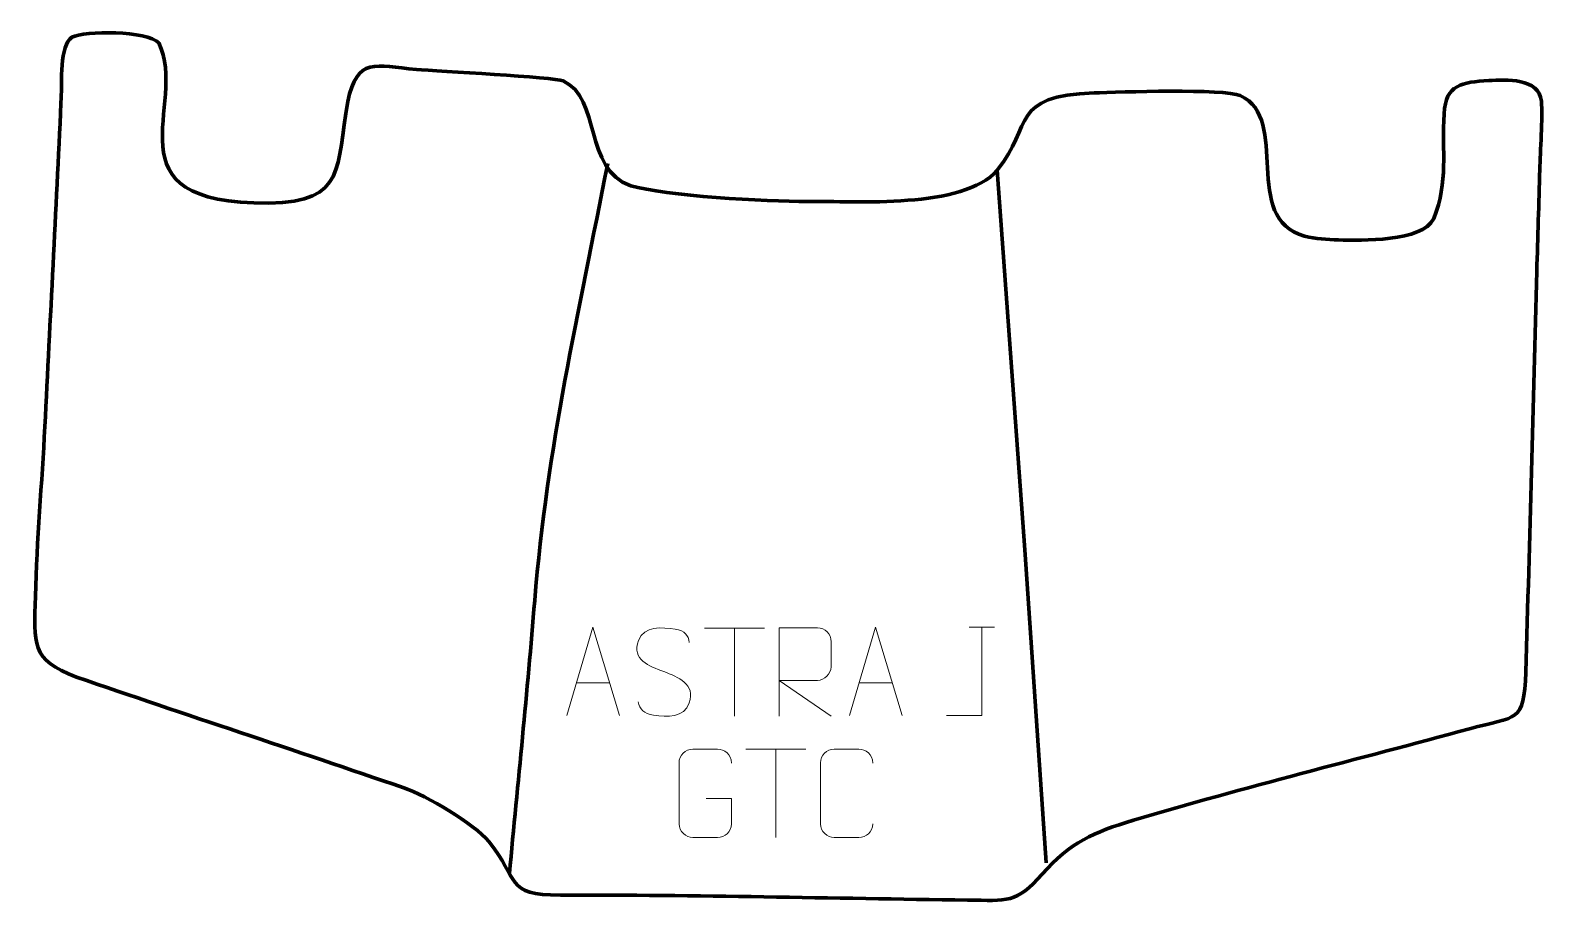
# Model space of a CAD drawing. Header units: millimetres. Extents: x 1069 to 1497, y 331 to 578.
import ezdxf

# ---------------------------------------------------------------- set-up
doc = ezdxf.new("R2010")
doc.units = ezdxf.units.MM
doc.header["$MEASUREMENT"] = 0
doc.layers.add('layer 2', color=7, linetype='Continuous')
doc.layers.add('layer 3', color=7, linetype='Continuous')

msp = doc.modelspace()

# ---------------------------------------------------------------- linework, layer by layer
at = {"layer": 'layer 2', "color": 142, "lineweight": 158}
for points in [[(1232.73, 539.9903), (1224.4458, 497.6322), (1215.5856, 459.7472), (1212.0587, 416.3413), (1212.0587, 416.3413), (1209.9692, 390.6266), (1207.3268, 364.7885), (1204.904, 339.087)], [(1342.939, 538.0531), (1342.939, 538.0531), (1350.8668, 429.3946), (1350.8668, 429.3946), (1350.8668, 429.3946), (1350.8668, 429.3946), (1356.82, 342.0818), (1356.82, 342.0818)]]:
    msp.add_open_spline(points, degree=3, knots=[0, 0, 0, 0, 0.33333333, 0.33333333, 0.33333333, 0.33333333, 1, 1, 1, 1], dxfattribs=at)
at = {"layer": 'layer 3', "color": 242, "lineweight": 158}
msp.add_open_spline([(1078.0943, 558.5404), (1078.2832, 562.5421), (1077.6053, 573.6138), (1081.1221, 575.6688), (1081.1221, 575.6688), (1084.5305, 577.6605), (1102.5687, 577.5015), (1105.6763, 574.0941), (1105.6763, 574.0941), (1114.3481, 556.648), (1089.6628, 528.5799), (1136.8471, 528.7327), (1136.8471, 528.7327), (1158.9006, 529.2181), (1155.8638, 538.943), (1159.1629, 557.4678), (1159.1629, 557.4678), (1161.8745, 570.2867), (1166.9312, 567.5435), (1178.5811, 566.5695), (1178.5811, 566.5695), (1184.4885, 566.1094), (1217.594, 564.4009), (1220.1013, 563.3065), (1220.1013, 563.3065), (1230.948, 558.5718), (1225.7771, 538.2369), (1239.235, 533.6792), (1239.235, 533.6792), (1248.829, 530.8171), (1277.5223, 529.1258), (1289.1561, 529.2489), (1289.1561, 529.2489), (1302.9832, 529.3441), (1333.2894, 527.017), (1342.939, 538.0531), (1342.939, 538.0531), (1353.3349, 550.9622), (1346.3243, 559.022), (1370.352, 559.9554), (1370.352, 559.9554), (1377.3116, 560.1702), (1407.1987, 561.2151), (1411.7048, 559.1669), (1411.7048, 559.1669), (1426.1008, 552.6232), (1411.7317, 524.3671), (1429.9138, 519.4494), (1429.9138, 519.4494), (1433.0895, 518.5904), (1436.2126, 518.47), (1439.4741, 518.3467), (1439.4741, 518.3467), (1445.9683, 518.2378), (1463.0964, 517.6883), (1466.4424, 524.3629), (1466.4424, 524.3629), (1470.6708, 535.0485), (1468.7159, 543.2691), (1469.3542, 554.0413), (1469.3542, 554.0413), (1469.8497, 562.4039), (1474.4489, 562.9423), (1482.0222, 563.4329), (1482.0222, 563.4329), (1486.8518, 563.7457), (1496.3075, 564.1989), (1496.8937, 557.5626), (1496.8937, 557.5626), (1497.2884, 553.0946), (1496.5817, 543.1948), (1496.4536, 538.2666), (1496.4536, 538.2666), (1496.2042, 528.6776), (1495.8693, 519.097), (1495.5994, 509.5108), (1495.5994, 509.5108), (1494.6004, 471.6938), (1493.6457, 433.8473), (1492.4681, 396.0373), (1492.4681, 396.0373), (1492.015, 381.4901), (1489.9579, 383.7358), (1476.5779, 380.0637), (1476.5779, 380.0637), (1445.0467, 371.4296), (1412.7367, 363.5074), (1381.4848, 354.1654), (1381.4848, 354.1654), (1370.1859, 350.7879), (1363.6149, 347.8982), (1355.6657, 338.9524), (1355.6657, 338.9524), (1348.2021, 330.5532), (1345.9769, 331.4724), (1334.5159, 331.6021), (1334.5159, 331.6021), (1296.0813, 332.0635), (1257.776, 333.0835), (1219.324, 333.0061), (1219.324, 333.0061), (1203.3376, 332.9738), (1207.928, 337.3771), (1199.1192, 348.1357), (1199.1192, 348.1357), (1194.9482, 353.2299), (1181.4309, 361.1335), (1175.015, 363.3451), (1175.015, 363.3451), (1144.1893, 373.9246), (1113.2335, 384.1213), (1082.4244, 394.6574), (1082.4244, 394.6574), (1069.3305, 399.6389), (1070.4478, 404.0485), (1070.7922, 417.5295), (1070.7922, 417.5295), (1071.1922, 433.1863), (1072.6499, 449.7376), (1073.4564, 465.5424), (1073.4564, 465.5424), (1075.0128, 496.0403), (1076.5755, 526.5368), (1078.0231, 557.0402), (1078.0231, 557.0402), (1078.0231, 557.0402), (1078.0943, 558.5404), (1078.0943, 558.5404)], degree=3, knots=[0, 0, 0, 0, 0.03030303, 0.03030303, 0.03030303, 0.03030303, 0.06060606, 0.06060606, 0.06060606, 0.06060606, 0.09090909, 0.09090909, 0.09090909, 0.09090909, 0.12121212, 0.12121212, 0.12121212, 0.12121212, 0.15151515, 0.15151515, 0.15151515, 0.15151515, 0.18181818, 0.18181818, 0.18181818, 0.18181818, 0.21212121, 0.21212121, 0.21212121, 0.21212121, 0.24242424, 0.24242424, 0.24242424, 0.24242424, 0.27272727, 0.27272727, 0.27272727, 0.27272727, 0.3030303, 0.3030303, 0.3030303, 0.3030303, 0.33333333, 0.33333333, 0.33333333, 0.33333333, 0.36363636, 0.36363636, 0.36363636, 0.36363636, 0.39393939, 0.39393939, 0.39393939, 0.39393939, 0.42424242, 0.42424242, 0.42424242, 0.42424242, 0.45454545, 0.45454545, 0.45454545, 0.45454545, 0.48484848, 0.48484848, 0.48484848, 0.48484848, 0.51515152, 0.51515152, 0.51515152, 0.51515152, 0.54545455, 0.54545455, 0.54545455, 0.54545455, 0.57575758, 0.57575758, 0.57575758, 0.57575758, 0.60606061, 0.60606061, 0.60606061, 0.60606061, 0.63636364, 0.63636364, 0.63636364, 0.63636364, 0.66666667, 0.66666667, 0.66666667, 0.66666667, 0.6969697, 0.6969697, 0.6969697, 0.6969697, 0.72727273, 0.72727273, 0.72727273, 0.72727273, 0.75757576, 0.75757576, 0.75757576, 0.75757576, 0.78787879, 0.78787879, 0.78787879, 0.78787879, 0.81818182, 0.81818182, 0.81818182, 0.81818182, 0.84848485, 0.84848485, 0.84848485, 0.84848485, 0.87878788, 0.87878788, 0.87878788, 0.87878788, 0.90909091, 0.90909091, 0.90909091, 0.90909091, 0.93939394, 0.93939394, 0.93939394, 0.93939394, 1, 1, 1, 1], dxfattribs=at)
at = {"layer": 'layer 3', "color": 250, "lineweight": 9}
for points, knots in [([(1221.1266, 383.7988), (1221.1266, 383.7988), (1228.4976, 408.7523), (1228.4976, 408.7523), (1228.4976, 408.7523), (1228.4976, 408.7523), (1236.0675, 383.7988), (1236.0675, 383.7988)], [0, 0, 0, 0, 0.33333333, 0.33333333, 0.33333333, 0.33333333, 1, 1, 1, 1]), ([(1248.5971, 396.2756), (1244.3488, 397.746), (1239.4407, 399.5418), (1241.4458, 405.0621), (1241.4458, 405.0621), (1242.9493, 409.202), (1248.1629, 408.8135), (1251.7665, 408.2124), (1251.7665, 408.2124), (1254.6271, 407.7352), (1255.4918, 406.522), (1255.8024, 404.4379)], [0, 0, 0, 0, 0.25, 0.25, 0.25, 0.25, 0.5, 0.5, 0.5, 0.5, 1, 1, 1, 1]), ([(1281.2597, 383.625), (1281.2597, 383.625), (1281.2597, 408.5785), (1281.2597, 408.5785), (1281.2597, 408.5785), (1284.8545, 408.5785), (1288.45, 408.5785), (1292.0452, 408.5785), (1292.0452, 408.5785), (1294.3705, 408.5408), (1295.9278, 407.0508), (1295.9237, 404.6844), (1295.9237, 404.6844), (1295.9233, 402.6489), (1295.9233, 399.5895), (1295.9237, 397.5535), (1295.9237, 397.5535), (1295.9172, 395.678), (1294.1049, 393.7362), (1292.0954, 393.7171), (1292.0954, 393.7171), (1292.0954, 393.7171), (1281.2597, 393.7171), (1281.2597, 393.7171), (1281.2597, 393.7171), (1281.2597, 393.7171), (1295.9144, 383.625), (1295.9144, 383.625)], [0, 0, 0, 0, 0.125, 0.125, 0.125, 0.125, 0.25, 0.25, 0.25, 0.25, 0.375, 0.375, 0.375, 0.375, 0.5, 0.5, 0.5, 0.5, 0.625, 0.625, 0.625, 0.625, 0.75, 0.75, 0.75, 0.75, 1, 1, 1, 1]), ([(1301.1266, 383.7988), (1301.1266, 383.7988), (1308.4976, 408.7523), (1308.4976, 408.7523), (1308.4976, 408.7523), (1308.4976, 408.7523), (1316.0675, 383.7988), (1316.0675, 383.7988)], [0, 0, 0, 0, 0.33333333, 0.33333333, 0.33333333, 0.33333333, 1, 1, 1, 1]), ([(1328.5751, 383.7987), (1328.5751, 383.7987), (1338.5971, 383.7987), (1338.5971, 383.7987), (1338.5971, 383.7987), (1338.5971, 383.7987), (1338.5971, 408.7523), (1338.5971, 408.7523)], [0, 0, 0, 0, 0.33333333, 0.33333333, 0.33333333, 0.33333333, 1, 1, 1, 1]), ([(1248.5971, 396.2755), (1252.6157, 394.6288), (1257.6452, 392.7405), (1255.8112, 387.3802), (1255.8112, 387.3802), (1254.3514, 383.1138), (1249.4406, 383.3705), (1245.7145, 383.9252), (1245.7145, 383.9252), (1242.9645, 384.335), (1241.7436, 385.5485), (1241.3656, 387.6607)], [0, 0, 0, 0, 0.25, 0.25, 0.25, 0.25, 0.5, 0.5, 0.5, 0.5, 1, 1, 1, 1]), ([(1260.5837, 360.2938), (1260.5837, 360.2938), (1267.7518, 360.2938), (1267.7518, 360.2938), (1267.7518, 360.2938), (1267.7518, 360.2938), (1267.7518, 353.1257), (1267.7518, 353.1257), (1267.7518, 353.1257), (1267.6121, 350.8023), (1265.9349, 349.3227), (1263.7871, 349.3119), (1263.7871, 349.3119), (1261.4553, 349.3123), (1259.1233, 349.3123), (1256.7918, 349.3119), (1256.7918, 349.3119), (1254.8669, 349.2065), (1252.8947, 351.091), (1252.9059, 353.1083), (1252.9059, 353.1083), (1252.9063, 358.8784), (1252.9063, 364.6481), (1252.9059, 370.4174), (1252.9059, 370.4174), (1252.9101, 372.5555), (1254.6569, 374.2747), (1256.8092, 374.2613), (1256.8092, 374.2613), (1259.1349, 374.2613), (1261.461, 374.2613), (1263.7871, 374.2613), (1263.7871, 374.2613), (1265.7338, 374.2967), (1267.7252, 372.8052), (1267.7518, 370.3675)], [0, 0, 0, 0, 0.1, 0.1, 0.1, 0.1, 0.2, 0.2, 0.2, 0.2, 0.3, 0.3, 0.3, 0.3, 0.4, 0.4, 0.4, 0.4, 0.5, 0.5, 0.5, 0.5, 0.6, 0.6, 0.6, 0.6, 0.7, 0.7, 0.7, 0.7, 0.8, 0.8, 0.8, 0.8, 1, 1, 1, 1]), ([(1307.7518, 353.1258), (1307.612, 350.8024), (1305.9348, 349.3228), (1303.7871, 349.312), (1303.7871, 349.312), (1301.4552, 349.3124), (1299.1233, 349.3124), (1296.7918, 349.312), (1296.7918, 349.312), (1294.8668, 349.2066), (1292.8947, 351.0911), (1292.9059, 353.1084), (1292.9059, 353.1084), (1292.9063, 358.8785), (1292.9063, 364.6482), (1292.9059, 370.4175), (1292.9059, 370.4175), (1292.9101, 372.5556), (1294.6568, 374.2748), (1296.8092, 374.2613), (1296.8092, 374.2613), (1299.1349, 374.2613), (1301.461, 374.2613), (1303.7871, 374.2613), (1303.7871, 374.2613), (1305.7337, 374.2968), (1307.7251, 372.8053), (1307.7518, 370.3677)], [0, 0, 0, 0, 0.125, 0.125, 0.125, 0.125, 0.25, 0.25, 0.25, 0.25, 0.375, 0.375, 0.375, 0.375, 0.5, 0.5, 0.5, 0.5, 0.625, 0.625, 0.625, 0.625, 0.75, 0.75, 0.75, 0.75, 1, 1, 1, 1])]:
    msp.add_open_spline(points, degree=3, knots=knots, dxfattribs=at)
for points in [[(1260.0981, 408.555), (1260.0981, 408.555), (1277.0853, 408.555), (1277.0853, 408.555)], [(1268.5919, 383.625), (1268.5919, 383.625), (1268.5919, 408.5785), (1268.5919, 408.5785)], [(1335.013, 408.7523), (1335.013, 408.7523), (1342.1812, 408.7523), (1342.1812, 408.7523)], [(1223.8492, 393.0482), (1223.8492, 393.0482), (1233.3449, 393.0482), (1233.3449, 393.0482)], [(1303.8492, 393.0482), (1303.8492, 393.0482), (1313.3449, 393.0482), (1313.3449, 393.0482)], [(1271.8352, 374.2381), (1271.8352, 374.2381), (1288.8224, 374.2381), (1288.8224, 374.2381)], [(1280.329, 349.3081), (1280.329, 349.3081), (1280.329, 374.2616), (1280.329, 374.2616)]]:
    msp.add_open_spline(points, degree=3, dxfattribs=at)

doc.saveas('drawing.dxf')
